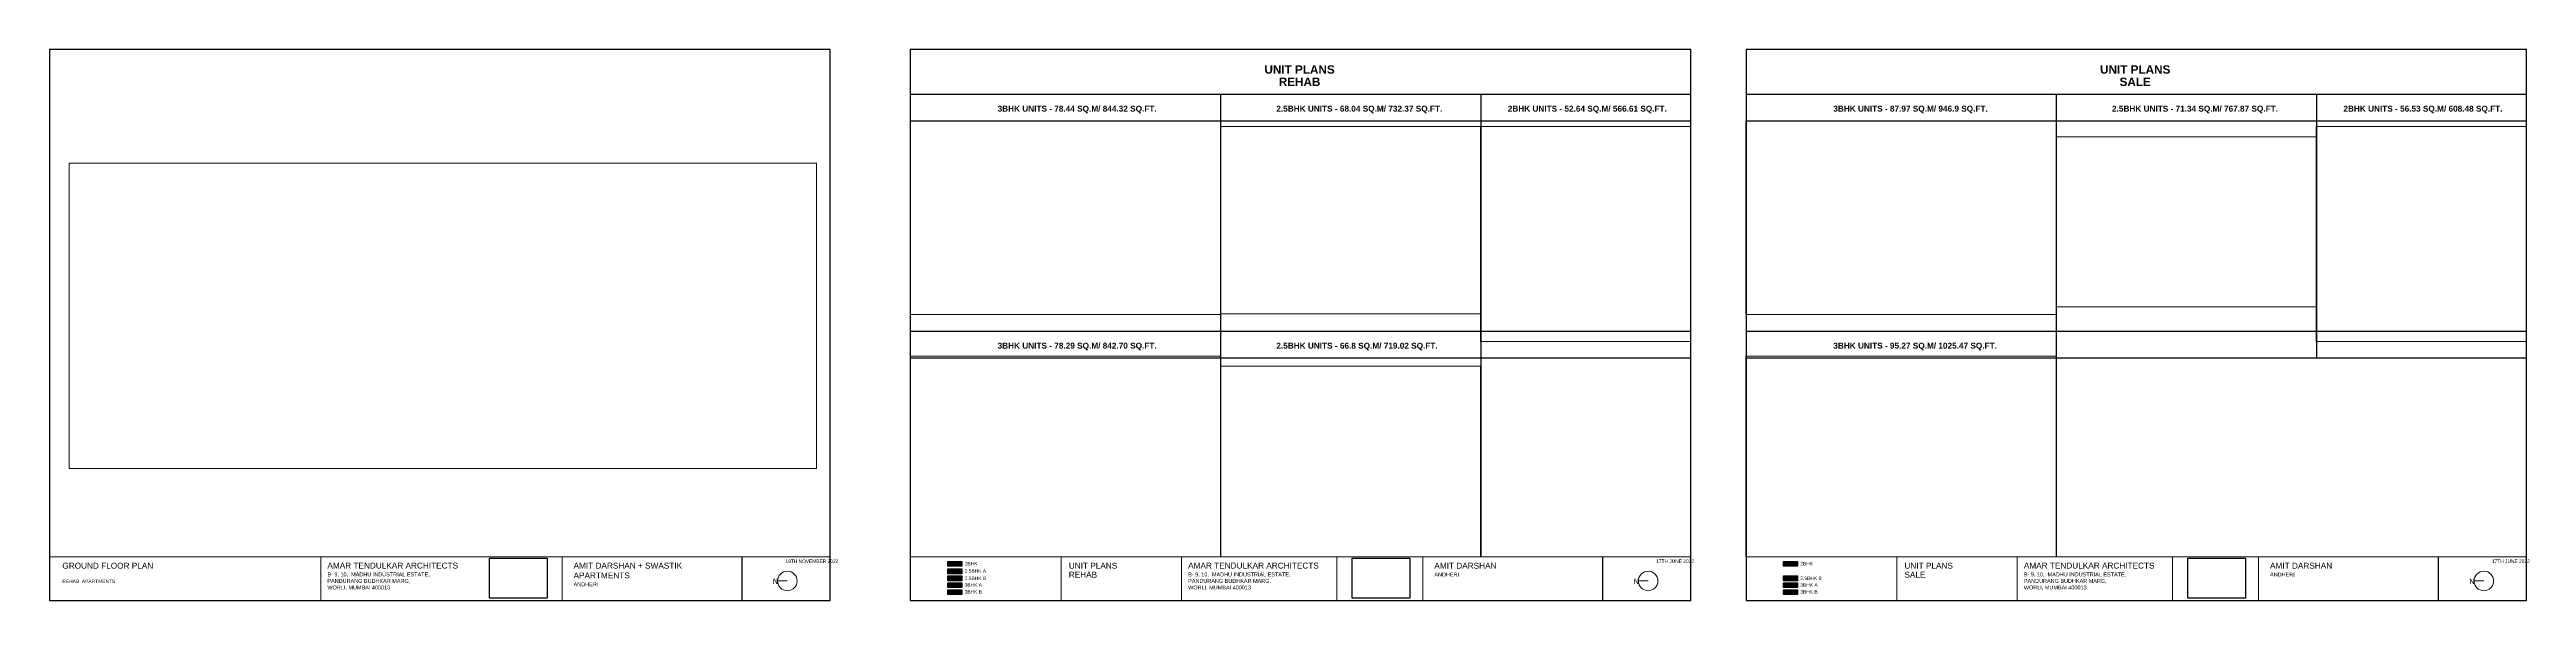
# Paper-space layout 'Layout1' of a CAD drawing. Header units: inches. Extents: x -15 to 3530, y 11 to 800.
import ezdxf

# ---------------------------------------------------------------- set-up
doc = ezdxf.new("R2010")
doc.units = ezdxf.units.IN
doc.header["$MEASUREMENT"] = 0
doc.layers.get('Defpoints').update_dxf_attribs({"color": 8})
doc.layers.add('area', color=7, linetype='Continuous', lineweight=13)
doc.layers.add('BHK HATCH', color=8, linetype='Continuous', lineweight=5, transparency=0.85)
doc.layers.add('I-WALL', color=7, linetype='Continuous')
doc.styles.add('A-Arial Regular', font='arial.ttf', dxfattribs={"width": 0.8})
doc.styles.add('arial', font='arial.ttf')
doc.styles.get("Standard").update_dxf_attribs({"font": 'swiss.ttf'})
picture_1 = doc.add_image_def('image2.png', size_in_pixel=(1379, 958))

psp = doc.layouts.get("Layout1")

# ---------------------------------------------------------------- hatches: boundary and pattern name
at = {"layer": 'BHK HATCH', "ltscale": 500, "true_color": 0xff00ff}
h = psp.add_hatch(color=6, dxfattribs=at)
h.dxf.hatch_style = 1
h.paths.add_polyline_path([(1270.5, 66.7), (1290.6, 66.7), (1290.6, 59.8), (1270.5, 59.8)])
at = {"layer": 'BHK HATCH', "ltscale": 500, "true_color": 0x00ffff}
h = psp.add_hatch(color=4, dxfattribs=at)
h.dxf.hatch_style = 1
h.paths.add_polyline_path([(1270.5, 55.9), (1290.6, 55.9), (1290.6, 49), (1270.5, 49)])
at = {"layer": 'BHK HATCH', "ltscale": 500, "true_color": 0x0000ff}
h = psp.add_hatch(color=5, dxfattribs=at)
h.dxf.hatch_style = 1
h.paths.add_polyline_path([(1270.5, 46), (1290.6, 46), (1290.6, 39.1), (1270.5, 39.1)])
at = {"layer": 'BHK HATCH', "ltscale": 500, "true_color": 0xffbf00}
h = psp.add_hatch(color=40, dxfattribs=at)
h.dxf.hatch_style = 1
h.paths.add_polyline_path([(1270.5, 36.1), (1290.6, 36.1), (1290.6, 29.2), (1270.5, 29.2)])
at = {"layer": 'BHK HATCH', "ltscale": 500, "true_color": 0xff00ff}
h = psp.add_hatch(color=6, dxfattribs=at)
h.dxf.hatch_style = 1
h.paths.add_polyline_path([(2466.4, 66.7), (2486.4, 66.7), (2486.4, 59.8), (2466.4, 59.8)])
at = {"layer": 'BHK HATCH', "ltscale": 500, "true_color": 0x0000ff}
h = psp.add_hatch(color=5, dxfattribs=at)
h.dxf.hatch_style = 1
h.paths.add_polyline_path([(2466.4, 46), (2486.4, 46), (2486.4, 39.1), (2466.4, 39.1)])
at = {"layer": 'BHK HATCH', "ltscale": 500, "true_color": 0xffbf00}
h = psp.add_hatch(color=40, dxfattribs=at)
h.dxf.hatch_style = 1
h.paths.add_polyline_path([(2466.4, 36.1), (2486.4, 36.1), (2486.4, 29.2), (2466.4, 29.2)])
at = {"layer": 'BHK HATCH', "ltscale": 500, "true_color": 0xffff00}
h = psp.add_hatch(color=2, dxfattribs=at)
h.dxf.hatch_style = 1
h.paths.add_polyline_path([(1270.5, 26.2), (1290.6, 26.2), (1290.6, 19.3), (1270.5, 19.3)])
h = psp.add_hatch(color=2, dxfattribs=at)
h.dxf.hatch_style = 1
h.paths.add_polyline_path([(2466.4, 26.2), (2486.4, 26.2), (2486.4, 19.3), (2466.4, 19.3)])

# ---------------------------------------------------------------- linework, layer by layer
at = {"color": 1, "ltscale": 1000}
for p, q in [((1217, 735.9), (2333.9, 735.9)), ((1660.9, 735.9), (1660.9, 73.5)), ((2033.2, 735.9), (2033.2, 73.5)), ((2412.9, 735.9), (3529.8, 735.9)), ((2856.8, 735.9), (2856.8, 73.5)), ((3229.1, 735.9), (3229.1, 358)), ((1217, 697.5), (2333.9, 697.5)), ((2412.9, 697.5), (3529.8, 697.5)), ((1217, 396.4), (2333.9, 396.4)), ((2412.9, 396.4), (3529.8, 396.4)), ((1217, 358), (2333.9, 358)), ((2412.9, 358), (3529.8, 358))]:
    psp.add_line(p, q, dxfattribs=at)
at = {"lineweight": 9}
for p, q in [((1102.1, 73.5), (-14.8, 73.5)), ((373.4, 73.5), (373.4, 11.1)), ((718.8, 73.5), (718.8, 11.1)), ((2333.9, 73.5), (1217, 73.5)), ((1433, 73.5), (1433, 11.1)), ((1605.2, 73.5), (1605.2, 11.1)), ((1827.5, 73.5), (1827.5, 11.1)), ((1950.6, 73.5), (1950.6, 11.1)), ((3529.8, 73.5), (2412.9, 73.5)), ((2628.8, 73.5), (2628.8, 11.1)), ((2801.1, 73.5), (2801.1, 11.1)), ((3023.3, 73.5), (3023.3, 11.1)), ((3146.5, 73.5), (3146.5, 11.1))]:
    psp.add_line(p, q, dxfattribs=at)
at = {"ltscale": 100}
for points in [[(-14.8, 11), (1102.1, 10.8), (1102.1, 799.5), (-14.8, 799.7)], [(1217, 11), (2333.9, 10.8), (2333.9, 799.5), (1217, 799.7)], [(2412.9, 11), (3529.8, 10.8), (3529.8, 799.5), (2412.9, 799.7)]]:
    psp.add_lwpolyline(points, close=True, dxfattribs=at)
at = {"color": 251, "ltscale": 100}
for points in [[(1270.5, 66.7), (1290.6, 66.7), (1290.6, 59.8), (1270.5, 59.8)], [(1270.5, 55.9), (1290.6, 55.9), (1290.6, 49), (1270.5, 49)], [(1270.5, 46), (1290.6, 46), (1290.6, 39.1), (1270.5, 39.1)], [(1270.5, 36.1), (1290.6, 36.1), (1290.6, 29.2), (1270.5, 29.2)], [(2466.4, 66.7), (2486.4, 66.7), (2486.4, 59.8), (2466.4, 59.8)], [(2466.4, 46), (2486.4, 46), (2486.4, 39.1), (2466.4, 39.1)], [(2466.4, 36.1), (2486.4, 36.1), (2486.4, 29.2), (2466.4, 29.2)], [(1270.5, 26.2), (1290.6, 26.2), (1290.6, 19.3), (1270.5, 19.3)], [(2466.4, 26.2), (2486.4, 26.2), (2486.4, 19.3), (2466.4, 19.3)]]:
    psp.add_lwpolyline(points, close=True, dxfattribs=at)
at = {"layer": 'area', "ltscale": 10, "const_width": 1.4}
for points in [[(1027.1, 38.8), (1041.1, 38.8)], [(2258.9, 38.8), (2272.9, 38.8)], [(3454.8, 38.8), (3468.8, 38.8)]]:
    psp.add_lwpolyline(points, dxfattribs=at)
at = {"layer": 'area', "ltscale": 10}
for centre in [(1041.1, 38.8), (2272.9, 38.8), (3468.8, 38.8)]:
    psp.add_circle(centre, 14, dxfattribs=at)
at = {"layer": 'I-WALL', "ltscale": 25.4}
for p, q in [((975.8, 73.5), (975.8, 11.1)), ((2207.6, 73.5), (2207.6, 11.1)), ((3403.5, 73.5), (3403.5, 11.1))]:
    psp.add_line(p, q, dxfattribs=at)

# ---------------------------------------------------------------- texts
at = {"ltscale": 10, "char_height": 7.884, "attachment_point": 1, "rotation": 359.9972, "style": 'arial'}
for s, width, insert in [('\\pxsm1,qc;{\\fArial|b1|i0|c0|p34;\\H1.52213x;UNIT PLANS\\P}', 971.904, (1288.1, 777.1)), ('\\pxsm1,qc;{\\fArial|b1|i0|c0|p34;\\H1.52213x;REHAB}', 971.904, (1288.1, 759.5)), ('\\pxsm1,qc;{\\fArial|b1|i0|c0|p34;\\H1.52213x;UNIT PLANS\\P}', 971.904, (2483.9, 777.1)), ('\\pxsm1,qc;{\\fArial|b1|i0|c0|p34;\\H1.52213x;SALE}', 971.904, (2483.9, 759.5)), ('{\\fArial|b1|i0|c0|p34;\\H1.06877x;3BHK UNITS - 78.44 SQ.M/ 844.32 SQ.FT.}', 250.927, (1341.9, 719.2)), ('{\\fArial|b1|i0|c0|p34;\\H1.06877x;2.5BHK UNITS - 68.04 SQ.M/ 732.37 SQ.FT.}', 250.927, (1740.8, 719.2)), ('{\\fArial|b1|i0|c0|p34;\\H1.06877x;2BHK UNITS - 52.64 SQ.M/ 566.61 SQ.FT.}', 250.927, (2072, 719.2)), ('{\\fArial|b1|i0|c0|p34;\\H1.06877x;3BHK UNITS - 87.97 SQ.M/ 946.9 SQ.FT.}', 250.927, (2537.8, 719.2)), ('{\\fArial|b1|i0|c0|p34;\\H1.06877x;2.5BHK UNITS - 71.34 SQ.M/ 767.87 SQ.FT.}', 250.927, (2936.7, 719.2)), ('{\\fArial|b1|i0|c0|p34;\\H1.06877x;2BHK UNITS - 56.53 SQ.M/ 608.48 SQ.FT.}', 250.927, (3267.8, 719.2)), ('{\\fArial|b1|i0|c0|p34;\\H1.06877x;3BHK UNITS - 78.29 SQ.M/ 842.70 SQ.FT.}', 250.927, (1341.9, 379.8)), ('{\\fArial|b1|i0|c0|p34;\\H1.06877x;2.5BHK UNITS - 66.8 SQ.M/ 719.02 SQ.FT.}', 250.927, (1740.8, 379.8)), ('{\\fArial|b1|i0|c0|p34;\\H1.06877x;3BHK UNITS - 95.27 SQ.M/ 1025.47 SQ.FT.}', 250.927, (2537.8, 379.8)), ('{\\H1.06877x;GROUND FLOOR PLAN\\P\\H0.712092x;\\P\\H0.833334x;REHAB  APARTMENTS}', 147.322, (3.5, 64.8)), ('{\\H1.06877x;AMAR TENDULKAR ARCHITECTS\\P\\H0.66667x;B- 9, 10,  MADHU INDUSTRIAL ESTATE, \\PPANDURANG BUDHKAR MARG,\\PWORLI, MUMBAI 400013}', 242.634, (382.8, 65)), ('{\\H1.06877x;AMIT DARSHAN + SWASTIK APARTMENTS\\P\\H0.66667x;ANDHERI}', 203.933, (735.1, 64.9)), ('{\\H1.06877x;UNIT PLANS}', 147.322, (1443.8, 64.8)), ('{\\H1.06877x;REHAB}', 147.322, (1443.8, 51.9)), ('{\\H1.06877x;AMAR TENDULKAR ARCHITECTS\\P\\H0.66667x;B- 9, 10,  MADHU INDUSTRIAL ESTATE, \\PPANDURANG BUDHKAR MARG,\\PWORLI, MUMBAI 400013}', 242.634, (1614.6, 65)), ('{\\H1.06877x;AMIT DARSHAN\\P\\H0.66667x;ANDHERI}', 127.067, (1966.9, 64.8)), ('{\\H1.06877x;SALE}', 147.322, (2639.7, 51.9)), ('{\\H1.06877x;UNIT PLANS}', 147.322, (2639.7, 64.8)), ('{\\H1.06877x;AMAR TENDULKAR ARCHITECTS\\P\\H0.66667x;B- 9, 10,  MADHU INDUSTRIAL ESTATE, \\PPANDURANG BUDHKAR MARG,\\PWORLI, MUMBAI 400013}', 242.634, (2810.5, 65)), ('{\\H1.06877x;AMIT DARSHAN\\P\\H0.66667x;ANDHERI}', 127.067, (3162.8, 64.8))]:
    psp.add_mtext_dynamic_manual_height_columns(s, width=width, gutter_width=9.69, heights=[0], dxfattribs=dict(at, insert=insert))
at = {"ltscale": 10, "char_height": 4.953, "width": 118.796, "attachment_point": 1, "rotation": 359.9972, "style": 'A-Arial Regular'}
for s, insert in [('19TH NOVEMBER 2022', (1038.3, 69.5)), ('17TH JUNE 2022', (2284.4, 69.5)), ('17TH JUNE 2022', (3480.3, 69.5))]:
    psp.add_mtext(s, dxfattribs=dict(at, insert=insert))
at = {"ltscale": 500, "char_height": 5, "attachment_point": 1, "rotation": 359.9972, "style": 'arial'}
for s, insert, width in [('3BHK A   ', (1294.7, 35.5), 80.607), ('2BHK      ', (1294.8, 66.1), 81.303), ('2.5BHK A ', (1294.8, 55.5), 80.611), ('2.5BHK B ', (1294.8, 45.1), 80.611), ('3BHK A   ', (2490.6, 35.5), 80.607), ('2BHK     ', (2490.6, 66.1), 81.303), ('2.5BHK B', (2490.6, 45.1), 80.611), ('3BHK B ', (1294.7, 25.7), 80.607), ('3BHK B    ', (2490.6, 25.7), 80.607)]:
    psp.add_mtext(s, dxfattribs=dict(at, insert=insert, width=width))
at = {"layer": 'area', "ltscale": 10, "char_height": 7.698, "attachment_point": 1, "rotation": 359.9972}
for insert in [(1020.1, 42), (2251.9, 42), (3447.8, 42)]:
    psp.add_mtext_dynamic_manual_height_columns('{\\fVerdana|b0|i0|c0|p34;N}', width=1472.23, gutter_width=3.32, heights=[0], dxfattribs=dict(at, insert=insert))

# ---------------------------------------------------------------- pictures from other files: only their frames are drawn
at = {"color": 255, "ltscale": 1000}
image = psp.add_image(picture_1, insert=(614.6, 14), size_in_units=(82.6, 57.4), dxfattribs=at)
image.dxf.flags = 7
image = psp.add_image(picture_1, insert=(1849.1, 14), size_in_units=(82.6, 57.4), dxfattribs=at)
image.dxf.flags = 7
image = psp.add_image(picture_1, insert=(3045, 14), size_in_units=(82.6, 57.4), dxfattribs=at)
image.dxf.flags = 7

# ---------------------------------------------------------------- viewports
at = {"layer": 'Defpoints', "ltscale": 1000, "view_target_point": (800996.9, -728217.2)}
for center, size, view_center_point, view_height, status in [((1439, 558.9), (443.9, 277.24), (27021378.5, 705958), 11089.594, 3), ((1847, 555.5), (372.3, 268.316), (27037024.7, 705599.4), 10732.652, 4), ((2183.5, 535.6), (300.7, 308.08), (27051915.1, 704247.6), 12323.03, 5), ((2634.8, 558.9), (443.9, 277.24), (27073836.4, 706413.3), 11089.594, 10), ((3042.9, 552.8), (372.3, 243.362), (27090241.3, 696244.6), 9734.476, 8), ((3379.4, 535.6), (300.7, 308.08), (27104890.7, 704648.5), 12323.03, 9), ((1439, 217), (443.9, 286.986), (27021149.5, 695319.7), 11479.421, 6), ((2634.8, 217), (443.9, 286.986), (27074946.1, 694681.1), 11479.421, 11), ((1847, 209.9), (372.3, 272.814), (27037117.5, 694836.2), 10912.559, 7)]:
    vp = psp.add_viewport(center=center, size=size, view_center_point=view_center_point, view_height=view_height, status=status, dxfattribs=at)
    vp.frozen_layers = ['area']
at = {"layer": 'Defpoints', "color": 7, "ltscale": 100, "view_target_point": (-142956044427.8, 0)}
vp = psp.add_viewport(center=(548.1, 418.5), size=(1069.4, 437.078), view_center_point=(142984811802.4, 61804.8), view_height=43707.843, dxfattribs=at)
vp.frozen_layers = ['area']

doc.saveas('drawing.dxf')
